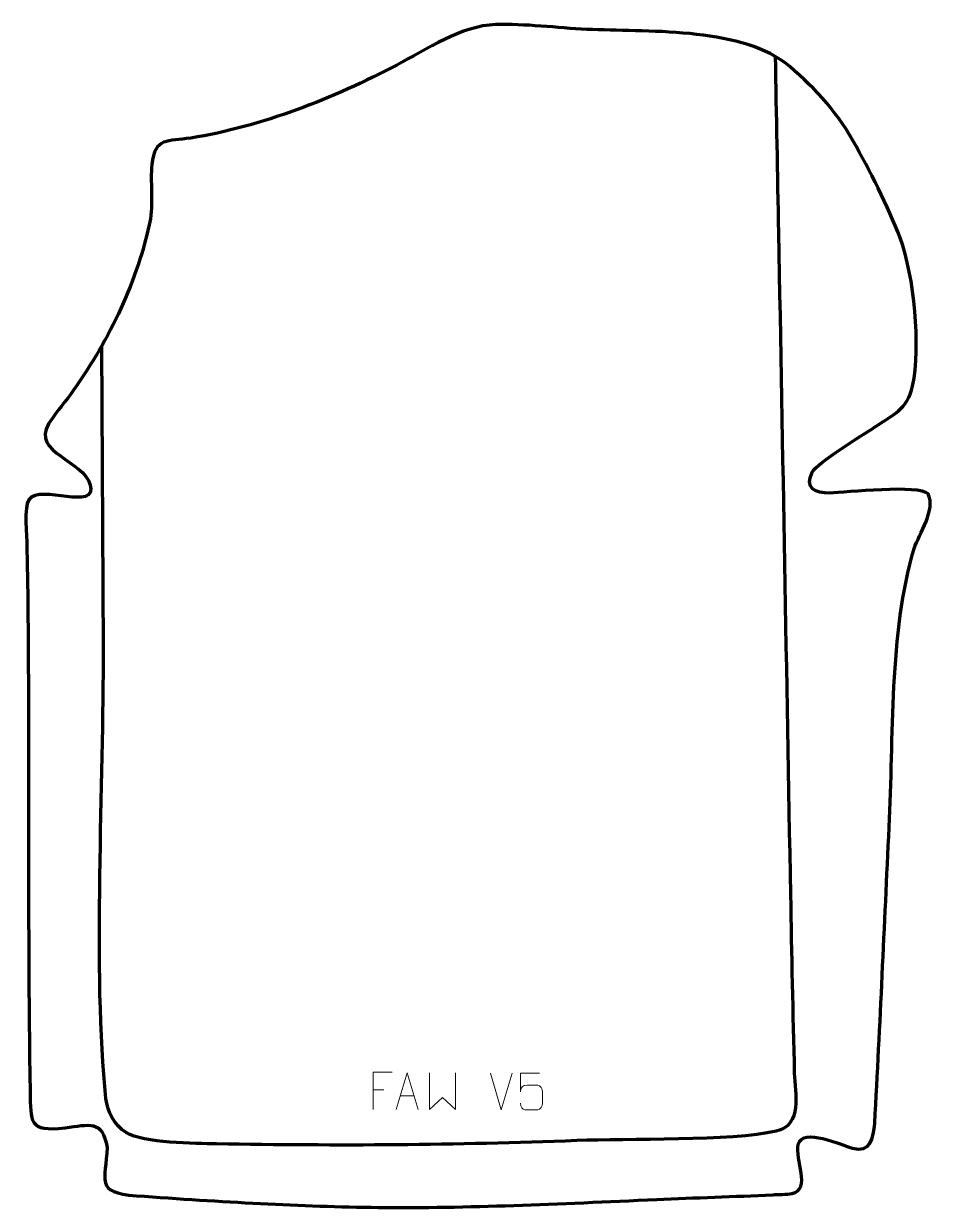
# Model space of a CAD drawing. Header units: millimetres. Extents: x 1029 to 1650, y 71 to 877.
import ezdxf

# ---------------------------------------------------------------- set-up
doc = ezdxf.new("R2010")
doc.units = ezdxf.units.MM
doc.header["$MEASUREMENT"] = 0
doc.layers.add('layer 2', color=7, linetype='Continuous')
doc.layers.add('layer 3', color=7, linetype='Continuous')

msp = doc.modelspace()

# ---------------------------------------------------------------- linework, layer by layer
at = {"layer": 'layer 2', "color": 142, "lineweight": 158}
msp.add_open_spline([(1540.2915, 854.7028), (1541.0468, 814.6966), (1541.8022, 774.6905), (1542.5575, 734.6843), (1542.5575, 734.6843), (1545.3893, 584.7098), (1547.9421, 434.7389), (1550.7234, 284.7684), (1550.7234, 284.7684), (1551.474, 244.2922), (1552.3148, 203.8192), (1553.3394, 163.3489), (1553.3394, 163.3489), (1553.696, 149.303), (1559.0604, 127.9385), (1540.8983, 123.7955), (1540.8983, 123.7955), (1510.9411, 116.9619), (1439.1452, 118.7382), (1405.4774, 117.4305), (1405.4774, 117.4305), (1323.0364, 114.2284), (1242.6996, 113.7424), (1160.1252, 115.1993), (1160.1252, 115.1993), (1145.8601, 115.451), (1110.4148, 115.5511), (1098.6388, 122.9468), (1098.6388, 122.9468), (1090.3795, 128.1339), (1086.2563, 136.7479), (1084.9938, 146.1599), (1084.9938, 146.1599), (1075.8122, 229.9631), (1083.6969, 363.1712), (1083.231, 452.4524), (1083.231, 452.4524), (1083.231, 452.4524), (1082.1042, 657.88), (1082.1042, 657.88)], degree=3, knots=[0, 0, 0, 0, 0.09090909, 0.09090909, 0.09090909, 0.09090909, 0.18181818, 0.18181818, 0.18181818, 0.18181818, 0.27272727, 0.27272727, 0.27272727, 0.27272727, 0.36363636, 0.36363636, 0.36363636, 0.36363636, 0.45454545, 0.45454545, 0.45454545, 0.45454545, 0.54545455, 0.54545455, 0.54545455, 0.54545455, 0.63636364, 0.63636364, 0.63636364, 0.63636364, 0.72727273, 0.72727273, 0.72727273, 0.72727273, 0.81818182, 0.81818182, 0.81818182, 0.81818182, 1, 1, 1, 1], dxfattribs=at)
at = {"layer": 'layer 2', "color": 250, "lineweight": 9}
for points, knots in [([(1279.79, 163.9785), (1279.79, 163.9785), (1266.7308, 163.9785), (1266.7308, 163.9785), (1266.7308, 163.9785), (1266.7308, 163.9785), (1266.7308, 138.6658), (1266.7308, 138.6658)], [0, 0, 0, 0, 0.33333333, 0.33333333, 0.33333333, 0.33333333, 1, 1, 1, 1]), ([(1282.51, 138.5766), (1282.51, 138.5766), (1289.881, 163.5301), (1289.881, 163.5301), (1289.881, 163.5301), (1289.881, 163.5301), (1297.4509, 138.5766), (1297.4509, 138.5766)], [0, 0, 0, 0, 0.33333333, 0.33333333, 0.33333333, 0.33333333, 1, 1, 1, 1]), ([(1305.1648, 163.5252), (1305.1648, 163.5252), (1305.1648, 138.5672), (1305.1648, 138.5672), (1305.1648, 138.5672), (1305.1648, 138.5672), (1314.0075, 146.6319), (1314.0075, 146.6319), (1314.0075, 146.6319), (1314.0075, 146.6319), (1322.8499, 138.5678), (1322.8499, 138.5678), (1322.8499, 138.5678), (1322.8499, 138.5678), (1322.8499, 163.5252), (1322.8499, 163.5252)], [0, 0, 0, 0, 0.2, 0.2, 0.2, 0.2, 0.4, 0.4, 0.4, 0.4, 0.6, 0.6, 0.6, 0.6, 1, 1, 1, 1]), ([(1379.9104, 163.3195), (1379.9104, 163.3195), (1367.0587, 163.3195), (1367.0587, 163.3195), (1367.0587, 163.3195), (1367.059, 159.0889), (1367.059, 154.858), (1367.0587, 150.6268), (1367.0587, 150.6268), (1367.0584, 153.9369), (1368.6894, 155.0087), (1371.5014, 155.0692), (1371.5014, 155.0692), (1373.941, 155.0695), (1376.3805, 155.0695), (1378.8197, 155.0692), (1378.8197, 155.0692), (1380.4695, 155.076), (1381.9444, 152.6955), (1381.9729, 150.6268), (1381.9729, 150.6268), (1381.9726, 148.0395), (1381.9726, 145.4519), (1381.9729, 142.8642), (1381.9729, 142.8642), (1382.0191, 140.9048), (1380.5197, 138.4685), (1378.8938, 138.41), (1378.8938, 138.41), (1376.9373, 138.4103), (1372.0423, 138.4103), (1370.0853, 138.41), (1370.0853, 138.41), (1368.2398, 138.4012), (1367.1327, 140.366), (1367.1119, 142.9171)], [0, 0, 0, 0, 0.1, 0.1, 0.1, 0.1, 0.2, 0.2, 0.2, 0.2, 0.3, 0.3, 0.3, 0.3, 0.4, 0.4, 0.4, 0.4, 0.5, 0.5, 0.5, 0.5, 0.6, 0.6, 0.6, 0.6, 0.7, 0.7, 0.7, 0.7, 0.8, 0.8, 0.8, 0.8, 1, 1, 1, 1])]:
    msp.add_open_spline(points, degree=3, knots=knots, dxfattribs=at)
for points in [[(1353.9939, 138.3592), (1353.9939, 138.3592), (1346.6721, 163.3128), (1346.6721, 163.3128)], [(1361.3158, 163.3128), (1361.3158, 163.3128), (1353.994, 138.3592), (1353.994, 138.3592)], [(1266.7308, 151.9279), (1266.7308, 151.9279), (1274.0021, 151.9279), (1274.0021, 151.9279)], [(1285.2326, 147.826), (1285.2326, 147.826), (1294.7283, 147.826), (1294.7283, 147.826)]]:
    msp.add_open_spline(points, degree=3, dxfattribs=at)
at = {"layer": 'layer 3', "color": 242, "lineweight": 158}
msp.add_open_spline([(1115.1984, 744.166), (1117.0727, 757.7119), (1115.0303, 768.6431), (1116.1468, 781.1828), (1116.1468, 781.1828), (1118.2722, 799.5579), (1127.0429, 796.9474), (1142.7175, 799.0983), (1142.7175, 799.0983), (1190.8021, 806.8803), (1239.838, 826.1512), (1282.8478, 848.7245), (1282.8478, 848.7245), (1302.555, 859.2707), (1327.317, 875.5741), (1349.982, 876.2682), (1349.982, 876.2682), (1369.7885, 876.8748), (1392.1481, 874.0235), (1412.2725, 872.9528), (1412.2725, 872.9528), (1451.431, 871.3246), (1514.6372, 874.4828), (1546.783, 850.44), (1546.783, 850.44), (1565.13, 836.0233), (1581.5498, 817.7924), (1593.2037, 797.5635), (1593.2037, 797.5635), (1604.8547, 777.1962), (1616.6903, 753.0627), (1625.4107, 731.3178), (1625.4107, 731.3178), (1634.9974, 704.6792), (1639.43, 658.1386), (1633.8683, 630.4323), (1633.8683, 630.4323), (1630.292, 614.6869), (1620.5947, 610.7846), (1607.9239, 602.4283), (1607.9239, 602.4283), (1599.8268, 597.1512), (1569.0758, 578.3682), (1565.4322, 571.9109), (1565.4322, 571.9109), (1560.1913, 561.0507), (1567.6101, 557.5108), (1577.4963, 557.693), (1577.4963, 557.693), (1588.0245, 558.265), (1638.8224, 563.5485), (1644.329, 557.0955), (1644.329, 557.0955), (1649.97, 546.9478), (1638.3504, 530.01), (1634.8875, 520.0737), (1634.8875, 520.0737), (1617.8136, 462.57), (1620.9338, 390.8163), (1617.9329, 330.5452), (1617.9329, 330.5452), (1614.603, 263.5041), (1611.8151, 196.4198), (1608.1059, 129.4), (1608.1059, 129.4), (1606.7159, 118.7409), (1605.6232, 108.8373), (1592.8491, 112.3047), (1592.8491, 112.3047), (1585.8072, 114.2162), (1558.733, 126.7249), (1556.0638, 114.925), (1556.0638, 114.925), (1553.7124, 104.5299), (1565.1047, 84.2729), (1551.8027, 81.4526), (1551.8027, 81.4526), (1548.2736, 80.7043), (1542.3902, 80.8079), (1538.6223, 80.6536), (1538.6223, 80.6536), (1512.3051, 79.3051), (1486.0042, 78.6346), (1459.6881, 77.4384), (1459.6881, 77.4384), (1392.0251, 74.3627), (1331.4837, 71.4005), (1270.293, 72.0529), (1270.293, 72.0529), (1217.4501, 72.6162), (1164.0583, 75.78), (1105.6464, 79.9305), (1105.6464, 79.9305), (1076.6903, 81.9879), (1085.1058, 90.6941), (1085.7123, 112.6366), (1085.7123, 112.6366), (1082.6673, 132.294), (1073.5153, 128.0321), (1057.2334, 126.1672), (1057.2334, 126.1672), (1031.8545, 123.2602), (1033.8627, 130.2285), (1033.3928, 150.8966), (1033.3928, 150.8966), (1031.1835, 274.4381), (1033.424, 398.0271), (1031.2464, 521.5177), (1031.2464, 521.5177), (1031.053, 528.2505), (1028.9892, 548.3384), (1032.5686, 553.2351), (1032.5686, 553.2351), (1040.584, 564.2005), (1079.2748, 544.68), (1074.2338, 563.3512), (1074.2338, 563.3512), (1069.7665, 579.8973), (1034.2198, 585.2243), (1045.9457, 604.7304), (1045.9457, 604.7304), (1045.9457, 604.7304), (1046.9289, 606.366), (1046.9289, 606.366), (1046.9289, 606.366), (1051.5184, 613.3223), (1057.8654, 620.3652), (1062.9266, 627.6075), (1062.9266, 627.6075), (1087.6741, 663.0198), (1106.5725, 701.6322), (1115.1984, 744.166)], degree=3, knots=[0, 0, 0, 0, 0.02941176, 0.02941176, 0.02941176, 0.02941176, 0.05882353, 0.05882353, 0.05882353, 0.05882353, 0.08823529, 0.08823529, 0.08823529, 0.08823529, 0.11764706, 0.11764706, 0.11764706, 0.11764706, 0.14705882, 0.14705882, 0.14705882, 0.14705882, 0.17647059, 0.17647059, 0.17647059, 0.17647059, 0.20588235, 0.20588235, 0.20588235, 0.20588235, 0.23529412, 0.23529412, 0.23529412, 0.23529412, 0.26470588, 0.26470588, 0.26470588, 0.26470588, 0.29411765, 0.29411765, 0.29411765, 0.29411765, 0.32352941, 0.32352941, 0.32352941, 0.32352941, 0.35294118, 0.35294118, 0.35294118, 0.35294118, 0.38235294, 0.38235294, 0.38235294, 0.38235294, 0.41176471, 0.41176471, 0.41176471, 0.41176471, 0.44117647, 0.44117647, 0.44117647, 0.44117647, 0.47058824, 0.47058824, 0.47058824, 0.47058824, 0.5, 0.5, 0.5, 0.5, 0.52941176, 0.52941176, 0.52941176, 0.52941176, 0.55882353, 0.55882353, 0.55882353, 0.55882353, 0.58823529, 0.58823529, 0.58823529, 0.58823529, 0.61764706, 0.61764706, 0.61764706, 0.61764706, 0.64705882, 0.64705882, 0.64705882, 0.64705882, 0.67647059, 0.67647059, 0.67647059, 0.67647059, 0.70588235, 0.70588235, 0.70588235, 0.70588235, 0.73529412, 0.73529412, 0.73529412, 0.73529412, 0.76470588, 0.76470588, 0.76470588, 0.76470588, 0.79411765, 0.79411765, 0.79411765, 0.79411765, 0.82352941, 0.82352941, 0.82352941, 0.82352941, 0.85294118, 0.85294118, 0.85294118, 0.85294118, 0.88235294, 0.88235294, 0.88235294, 0.88235294, 0.91176471, 0.91176471, 0.91176471, 0.91176471, 0.94117647, 0.94117647, 0.94117647, 0.94117647, 1, 1, 1, 1], dxfattribs=at)

doc.saveas('drawing.dxf')
